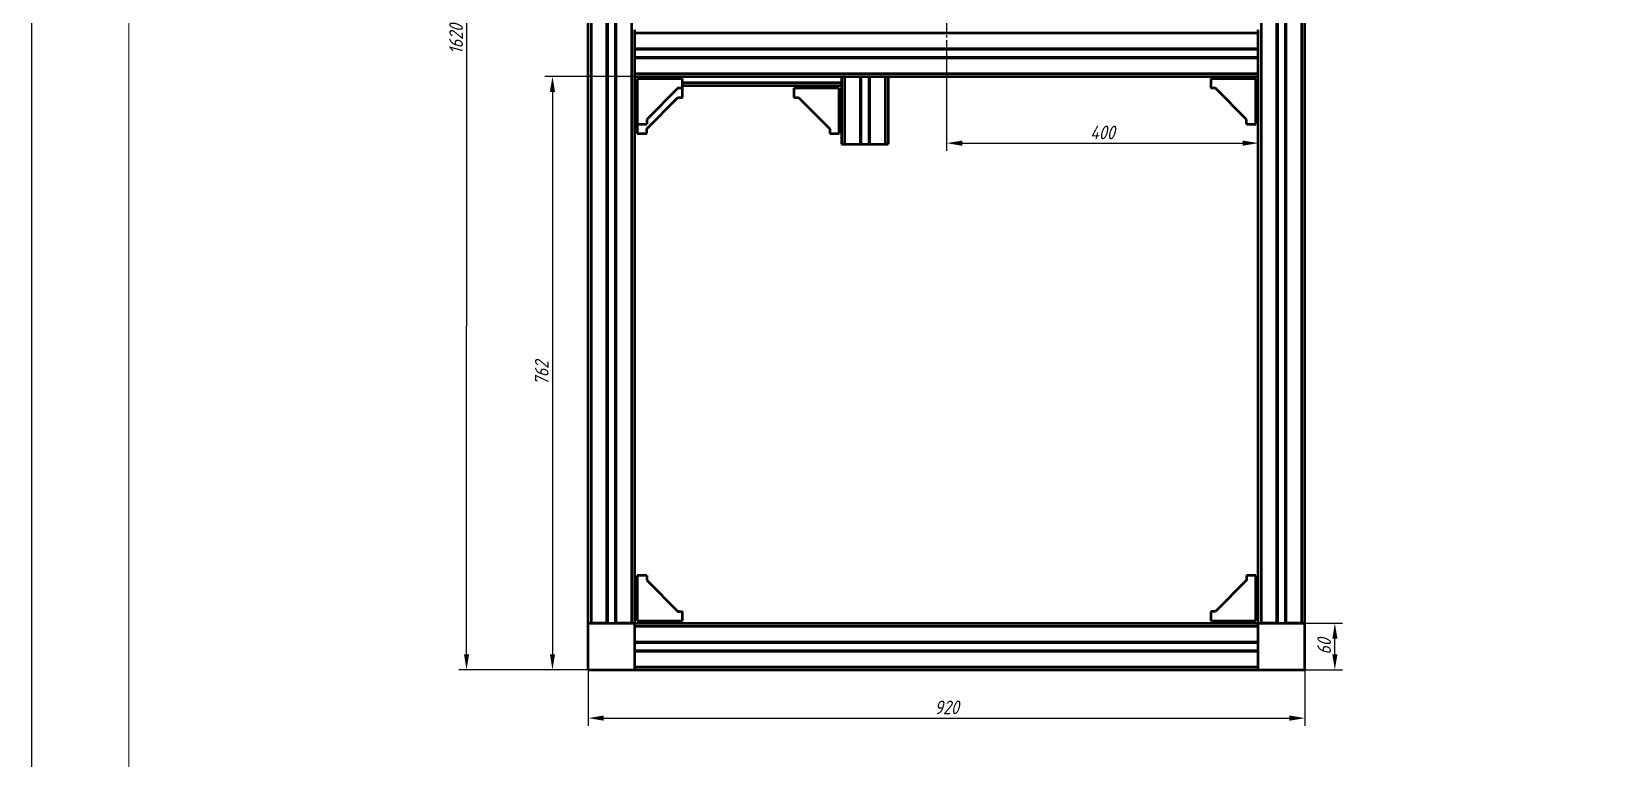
# Model space of a CAD drawing. Header units: millimetres. Extents: x 50 to 1239, y 50 to 891.
# Drawn here: x 50 to 452.8, y 418.9 to 605.7 of the extents above; entities that cross this region are included whole.
import ezdxf

# ---------------------------------------------------------------- set-up
doc = ezdxf.new("R2010")
doc.units = ezdxf.units.MM
doc.header["$LTSCALE"] = 5
doc.linetypes.add('CENTER', pattern=[50.8, 31.75, -6.35, 6.35, -6.35])
doc.linetypes.add('CENTER2', pattern=[1.125, 0.75, -0.125, 0.125, -0.125])
doc.layers.add('tf', color=7, linetype='Continuous')
for name, color, linetype, lineweight in [('尺寸标注', 7, 'Continuous', 25), ('文字标注', 7, 'Continuous', 25), ('点画线', 1, 'CENTER', 25), ('粗实线', 7, 'Continuous', 50)]:
    doc.layers.add(name, color=color, linetype=linetype, lineweight=lineweight)
doc.styles.add('国标汉字3.5', font='gbeitc.shx', dxfattribs={"height": 3.5, "bigfont": 'gbcbig.shx'})
doc.dimstyles.new('国标尺寸', dxfattribs={"dimtxt": 3.5, "dimasz": 4, "dimexe": 2, "dimexo": 0, "dimgap": 1, "dimtad": 1, "dimtoh": 1, "dimdsep": 46, "dimtxsty": '国标汉字3.5', "dimcen": 3.5, "dimaunit": 1, "dimadec": 0, "dimazin": 1, "dimtfac": 1, "dimtmove": 0, "dimatfit": 3, "dimfxl": 1, "dimarcsym": 2})

# ---------------------------------------------------------------- blocks, each defined once
blk = doc.blocks.new('tf')
at = {"layer": 'tf', "color": 0, "lineweight": 25}
blk.add_lwpolyline([(-594.5, -420.5), (594.5, -420.5), (594.5, 420.5), (-594.5, 420.5)], close=True, dxfattribs=at)
at = {"layer": 'tf', "color": 0, "lineweight": 25, "const_width": 0.3}
blk.add_lwpolyline([(-569.5, -410.5), (584.5, -410.5), (584.5, 410.5), (-569.5, 410.5)], close=True, dxfattribs=at)
blk = doc.blocks.new('*U39')
at = {"layer": '点画线', "color": 0, "linetype": 'CENTER2', "transparency": 16777216}
blk.add_line((0, 14.5), (0, -14.5), dxfattribs=at)
blk = doc.blocks.new('*D57')
at = {"layer": 'Defpoints', "color": 0, "ltscale": 0.1, "transparency": 16777216}
for p in [(192.95, 441.68), (376.95, 441.68), (376.95, 429.28)]:
    blk.add_point(p, dxfattribs=at)
at = {"layer": '尺寸标注', "color": 0, "lineweight": -2, "ltscale": 0.1, "transparency": 16777216}
for p, q in [((192.95, 441.68), (192.95, 427.28)), ((376.95, 441.68), (376.95, 427.28)), ((196.95, 429.28), (372.95, 429.28))]:
    blk.add_line(p, q, dxfattribs=at)
at = {"layer": '尺寸标注', "color": 0, "ltscale": 0.1, "transparency": 16777216}
for points in [[(196.95, 429.95), (196.95, 428.61), (192.95, 429.28)], [(372.95, 429.95), (372.95, 428.61), (376.95, 429.28)]]:
    blk.add_solid(points, dxfattribs=at)
at = {"layer": '尺寸标注', "color": 0, "ltscale": 0.1, "transparency": 16777216, "insert": (284.95, 432.03), "char_height": 3.5, "attachment_point": 5, "style": '国标汉字3.5'}
blk.add_mtext('920', dxfattribs=at)
blk = doc.blocks.new('_DotSmall')
at = {"color": 0, "linetype": 'ByBlock', "lineweight": 15, "const_width": 0.5}
blk.add_lwpolyline([(-0.0625, 0, 1), (0.0625, 0, 1)], format="xyb", close=True, dxfattribs=at)
blk = doc.blocks.new('*D58')
at = {"layer": 'Defpoints', "color": 0, "ltscale": 0.1, "transparency": 16777216}
for p in [(161.84, 765.69), (192.95, 765.68), (192.82, 441.68)]:
    blk.add_point(p, dxfattribs=at)
at = {"layer": '尺寸标注', "color": 0, "lineweight": -2, "ltscale": 0.1, "transparency": 16777216}
for p, q in [((192.95, 765.68), (159.84, 765.69)), ((161.72, 445.69), (161.84, 761.69)), ((192.82, 441.68), (159.71, 441.69))]:
    blk.add_line(p, q, dxfattribs=at)
at = {"layer": '尺寸标注', "color": 0, "ltscale": 0.1, "transparency": 16777216}
for points in [[(161.18, 761.69), (162.51, 761.69), (161.84, 765.69)], [(161.05, 445.69), (162.38, 445.69), (161.71, 441.69)]]:
    blk.add_solid(points, dxfattribs=at)
at = {"layer": '尺寸标注', "color": 0, "ltscale": 0.1, "transparency": 16777216, "insert": (159.03, 603.69), "char_height": 3.5, "attachment_point": 5, "rotation": 89.9768, "style": '国标汉字3.5'}
blk.add_mtext('1620', dxfattribs=at)
blk = doc.blocks.new('*D65')
at = {"layer": 'Defpoints', "color": 0, "ltscale": 0.1, "transparency": 16777216}
for p in [(204.95, 594.08), (183.77, 441.68), (204.95, 441.68)]:
    blk.add_point(p, dxfattribs=at)
at = {"layer": '尺寸标注', "color": 0, "lineweight": -2, "ltscale": 0.1, "transparency": 16777216}
for p, q in [((204.95, 594.08), (181.77, 594.08)), ((183.77, 590.08), (183.77, 445.68)), ((204.95, 441.68), (181.77, 441.68))]:
    blk.add_line(p, q, dxfattribs=at)
at = {"layer": '尺寸标注', "color": 0, "ltscale": 0.1, "transparency": 16777216}
for points in [[(183.11, 590.08), (184.44, 590.08), (183.77, 594.08)], [(183.11, 445.68), (184.44, 445.68), (183.77, 441.68)]]:
    blk.add_solid(points, dxfattribs=at)
at = {"layer": '尺寸标注', "color": 0, "ltscale": 0.1, "transparency": 16777216, "insert": (181.02, 517.88), "char_height": 3.5, "attachment_point": 5, "rotation": 90, "style": '国标汉字3.5'}
blk.add_mtext('762', dxfattribs=at)
blk = doc.blocks.new('*D66')
at = {"layer": 'Defpoints', "color": 0, "ltscale": 0.1, "transparency": 16777216}
for p in [(376.95, 453.68), (384.62, 453.68), (376.95, 441.68)]:
    blk.add_point(p, dxfattribs=at)
at = {"layer": '尺寸标注', "color": 0, "lineweight": -2, "ltscale": 0.1, "transparency": 16777216}
for p, q in [((376.95, 453.68), (386.62, 453.68)), ((384.62, 445.68), (384.62, 449.68)), ((376.95, 441.68), (386.62, 441.68))]:
    blk.add_line(p, q, dxfattribs=at)
at = {"layer": '尺寸标注', "color": 0, "ltscale": 0.1, "transparency": 16777216}
for points in [[(383.96, 449.68), (385.29, 449.68), (384.62, 453.68)], [(383.96, 445.68), (385.29, 445.68), (384.62, 441.68)]]:
    blk.add_solid(points, dxfattribs=at)
at = {"layer": '尺寸标注', "color": 0, "ltscale": 0.1, "transparency": 16777216, "insert": (381.87, 447.68), "char_height": 3.5, "attachment_point": 5, "rotation": 90, "style": '国标汉字3.5'}
blk.add_mtext('60', dxfattribs=at)
blk = doc.blocks.new('*D67')
at = {"layer": 'Defpoints', "color": 0, "ltscale": 0.1, "transparency": 16777216}
for p in [(284.95, 602.58), (364.95, 602.58), (364.95, 576.96)]:
    blk.add_point(p, dxfattribs=at)
at = {"layer": '尺寸标注', "color": 0, "lineweight": -2, "ltscale": 0.1, "transparency": 16777216}
for p, q in [((284.95, 602.58), (284.95, 574.96)), ((364.95, 602.58), (364.95, 574.96)), ((288.95, 576.96), (360.95, 576.96))]:
    blk.add_line(p, q, dxfattribs=at)
at = {"layer": '尺寸标注', "color": 0, "ltscale": 0.1, "transparency": 16777216}
for points in [[(288.95, 577.63), (288.95, 576.3), (284.95, 576.96)], [(360.95, 577.63), (360.95, 576.3), (364.95, 576.96)]]:
    blk.add_solid(points, dxfattribs=at)
at = {"layer": '尺寸标注', "color": 0, "ltscale": 0.1, "transparency": 16777216, "insert": (324.95, 579.71), "char_height": 3.5, "attachment_point": 5, "style": '国标汉字3.5'}
blk.add_mtext('400', dxfattribs=at)

msp = doc.modelspace()

# ---------------------------------------------------------------- linework, layer by layer
at = {"layer": '粗实线', "color": 7, "linetype": 'Continuous'}
for p, q in [((192.952, 453.676), (192.952, 753.676)), ((193.752, 453.676), (193.752, 753.676)), ((197.752, 453.676), (197.752, 753.676)), ((197.952, 453.676), (197.952, 753.676)), ((199.952, 453.676), (199.952, 753.676)), ((200.152, 453.676), (200.152, 753.676)), ((204.152, 453.676), (204.152, 753.676)), ((365.752, 453.676), (365.752, 753.676)), ((369.752, 453.676), (369.752, 753.676)), ((369.952, 453.676), (369.952, 753.676)), ((371.952, 453.676), (371.952, 753.676)), ((372.152, 453.676), (372.152, 753.676)), ((376.152, 453.676), (376.152, 753.676)), ((376.952, 453.676), (376.952, 753.676)), ((204.952, 605.276), (204.952, 606.076)), ((204.952, 605.276), (364.952, 605.276)), ((204.952, 601.276), (204.952, 605.276)), ((364.952, 605.276), (364.952, 606.076)), ((364.952, 601.276), (364.952, 605.276)), ((204.952, 601.276), (364.952, 601.276)), ((204.952, 601.076), (204.952, 601.276)), ((204.952, 601.076), (364.952, 601.076)), ((204.952, 599.076), (204.952, 601.076)), ((364.952, 601.076), (364.952, 601.276)), ((364.952, 599.076), (364.952, 601.076)), ((204.952, 599.076), (364.952, 599.076)), ((204.952, 598.876), (204.952, 599.076)), ((204.952, 594.876), (204.952, 598.876)), ((204.952, 598.876), (364.952, 598.876)), ((364.952, 598.876), (364.952, 599.076)), ((364.952, 594.876), (364.952, 598.876)), ((204.952, 594.076), (204.952, 594.876)), ((204.952, 594.876), (364.952, 594.876)), ((204.952, 594.076), (364.952, 594.076)), ((204.952, 453.676), (204.952, 594.076)), ((205.552, 592.501), (204.952, 592.501)), ((205.552, 593.476), (205.552, 581.876)), ((217.152, 593.476), (205.552, 593.476)), ((206.527, 593.476), (206.527, 594.076)), ((207.327, 593.476), (207.327, 594.076)), ((215.877, 593.476), (215.877, 594.076)), ((216.677, 593.476), (216.677, 594.076)), ((217.152, 591.076), (217.152, 593.476)), ((257.952, 592.476), (217.152, 592.476)), ((257.952, 594.076), (257.952, 592.476)), ((257.952, 592.476), (257.952, 591.676)), ((258.752, 594.076), (258.752, 576.676)), ((262.752, 594.076), (262.752, 576.676)), ((262.952, 594.076), (262.952, 576.676)), ((264.952, 594.076), (264.952, 576.676)), ((265.152, 594.076), (265.152, 576.676)), ((269.152, 594.076), (269.152, 576.676)), ((269.952, 594.076), (269.952, 576.676)), ((352.752, 593.476), (352.752, 591.076)), ((364.352, 593.476), (352.752, 593.476)), ((353.227, 593.476), (353.227, 594.076)), ((354.027, 593.476), (354.027, 594.076)), ((362.577, 593.476), (362.577, 594.076)), ((363.377, 593.476), (363.377, 594.076)), ((364.352, 581.876), (364.352, 593.476)), ((364.352, 592.501), (364.952, 592.501)), ((364.952, 594.076), (364.952, 594.876)), ((364.952, 453.676), (364.952, 594.076)), ((205.552, 591.701), (204.952, 591.701)), ((205.552, 591.676), (204.952, 591.676)), ((205.552, 590.101), (204.952, 590.101)), ((205.552, 589.301), (204.952, 589.301)), ((215.952, 591.076), (207.952, 583.076)), ((207.952, 580.676), (215.952, 588.676)), ((217.152, 591.076), (215.952, 591.076)), ((215.952, 588.676), (217.152, 588.676)), ((257.952, 591.676), (217.152, 591.676)), ((217.152, 588.676), (217.152, 591.076)), ((245.752, 591.076), (245.752, 588.676)), ((257.352, 591.076), (245.752, 591.076)), ((245.752, 588.676), (246.952, 588.676)), ((246.227, 591.076), (246.227, 591.676)), ((246.952, 588.676), (254.952, 580.676)), ((247.027, 591.076), (247.027, 591.676)), ((255.577, 591.076), (255.577, 591.676)), ((256.377, 591.076), (256.377, 591.676)), ((257.352, 579.476), (257.352, 591.076)), ((257.352, 590.101), (257.952, 590.101)), ((257.352, 589.301), (257.952, 589.301)), ((257.952, 591.676), (257.952, 576.676)), ((353.952, 591.076), (352.752, 591.076)), ((361.952, 583.076), (353.952, 591.076)), ((364.352, 591.701), (364.952, 591.701)), ((205.552, 583.151), (204.952, 583.151)), ((205.552, 582.351), (204.952, 582.351)), ((205.552, 580.751), (204.952, 580.751)), ((205.552, 581.876), (205.552, 579.476)), ((205.552, 581.876), (207.952, 581.876)), ((207.952, 583.076), (207.952, 581.876)), ((207.952, 579.476), (207.952, 580.676)), ((254.952, 580.676), (254.952, 579.476)), ((257.352, 580.751), (257.952, 580.751)), ((361.952, 581.876), (361.952, 583.076)), ((361.952, 581.876), (364.352, 581.876)), ((364.352, 583.151), (364.952, 583.151)), ((364.352, 582.351), (364.952, 582.351)), ((205.552, 579.951), (204.952, 579.951)), ((205.552, 579.476), (207.952, 579.476)), ((254.952, 579.476), (257.352, 579.476)), ((257.352, 579.951), (257.952, 579.951)), ((257.952, 576.676), (258.752, 576.676)), ((258.752, 576.676), (262.752, 576.676)), ((262.752, 576.676), (262.952, 576.676)), ((262.952, 576.676), (264.952, 576.676)), ((264.952, 576.676), (265.152, 576.676)), ((265.152, 576.676), (269.152, 576.676)), ((269.152, 576.676), (269.952, 576.676)), ((205.552, 465.401), (204.952, 465.401)), ((205.552, 464.601), (204.952, 464.601)), ((205.552, 465.876), (205.552, 454.276)), ((207.952, 465.876), (205.552, 465.876)), ((207.952, 465.876), (207.952, 464.676)), ((207.952, 464.676), (215.952, 456.676)), ((361.952, 464.676), (353.952, 456.676)), ((364.352, 465.876), (361.952, 465.876)), ((361.952, 465.876), (361.952, 464.676)), ((364.352, 454.276), (364.352, 465.876)), ((364.352, 465.401), (364.952, 465.401)), ((364.352, 464.601), (364.952, 464.601)), ((205.552, 456.051), (204.952, 456.051)), ((205.552, 455.251), (204.952, 455.251)), ((215.952, 456.676), (217.152, 456.676)), ((217.152, 454.276), (217.152, 456.676)), ((352.752, 456.676), (352.752, 454.276)), ((353.952, 456.676), (352.752, 456.676)), ((364.352, 456.051), (364.952, 456.051)), ((364.352, 455.251), (364.952, 455.251)), ((192.952, 441.676), (192.952, 453.676)), ((192.952, 453.676), (204.952, 453.676)), ((197.752, 453.676), (193.752, 453.676)), ((204.152, 453.676), (200.152, 453.676)), ((204.952, 441.676), (204.952, 453.676)), ((204.952, 453.676), (364.952, 453.676)), ((204.952, 452.876), (364.952, 452.876)), ((204.952, 448.876), (204.952, 452.876)), ((205.552, 454.276), (217.152, 454.276)), ((206.527, 454.276), (206.527, 453.676)), ((207.327, 454.276), (207.327, 453.676)), ((215.877, 454.276), (215.877, 453.676)), ((216.677, 454.276), (216.677, 453.676)), ((352.752, 454.276), (364.352, 454.276)), ((353.227, 454.276), (353.227, 453.676)), ((354.027, 454.276), (354.027, 453.676)), ((362.577, 454.276), (362.577, 453.676)), ((363.377, 454.276), (363.377, 453.676)), ((364.952, 453.676), (376.952, 453.676)), ((364.952, 441.676), (364.952, 453.676)), ((364.952, 448.876), (364.952, 452.876)), ((369.752, 453.676), (365.752, 453.676)), ((376.152, 453.676), (372.152, 453.676)), ((376.952, 441.676), (376.952, 453.676)), ((204.952, 448.876), (364.952, 448.876)), ((204.952, 448.676), (364.952, 448.676)), ((204.952, 446.676), (364.952, 446.676)), ((204.952, 446.476), (364.952, 446.476)), ((204.952, 442.476), (204.952, 446.476)), ((364.952, 442.476), (364.952, 446.476)), ((192.952, 441.676), (204.952, 441.676)), ((204.952, 442.476), (364.952, 442.476)), ((204.952, 441.676), (364.952, 441.676)), ((364.952, 441.676), (376.952, 441.676))]:
    msp.add_line(p, q, dxfattribs=at)

# ---------------------------------------------------------------- block references
at = {"layer": '文字标注'}
msp.add_blockref('tf', (644.5, 470.5), dxfattribs=at)
at = {"layer": '点画线', "linetype": 'CENTER2'}
msp.add_blockref('*U39', (284.952, 617.076), dxfattribs=at)

# ---------------------------------------------------------------- dimensions: what is measured, and where the dimension line sits
at = {"layer": '尺寸标注', "ltscale": 0.1}
dim = msp.add_aligned_dim(p1=(192.821, 441.676), p2=(192.952, 765.676), distance=31.107, text='1620', dimstyle='国标尺寸', override={"dimldrblk": 'DotSmall'}, dxfattribs=at)
dim.commit()
dim.dimension.update_dxf_attribs({"geometry": '*D58', "text_midpoint": (159.029, 603.69)})
for base, p1, p2, text, picture, middle in [((364.952, 576.962), (284.952, 602.576), (364.952, 602.576), '400', '*D67', (324.952, 579.712)), ((376.952, 429.281), (192.952, 441.676), (376.952, 441.676), '920', '*D57', (284.952, 432.031))]:
    dim = msp.add_linear_dim(base=base, p1=p1, p2=p2, text=text, dimstyle='国标尺寸', override={"dimldrblk": 'DotSmall'}, dxfattribs=at)
    dim.commit()
    dim.dimension.update_dxf_attribs({"geometry": picture, "text_midpoint": middle})
for base, p1, p2, text, picture, middle in [((183.773, 441.676), (204.952, 594.076), (204.952, 441.676), '762', '*D65', (181.023, 517.876)), ((384.624, 453.676), (376.952, 441.676), (376.952, 453.676), '60', '*D66', (381.874, 447.676))]:
    dim = msp.add_linear_dim(base=base, p1=p1, p2=p2, angle=90, text=text, dimstyle='国标尺寸', override={"dimldrblk": 'DotSmall'}, dxfattribs=at)
    dim.commit()
    dim.dimension.update_dxf_attribs({"geometry": picture, "text_midpoint": middle})

doc.saveas('drawing.dxf')
